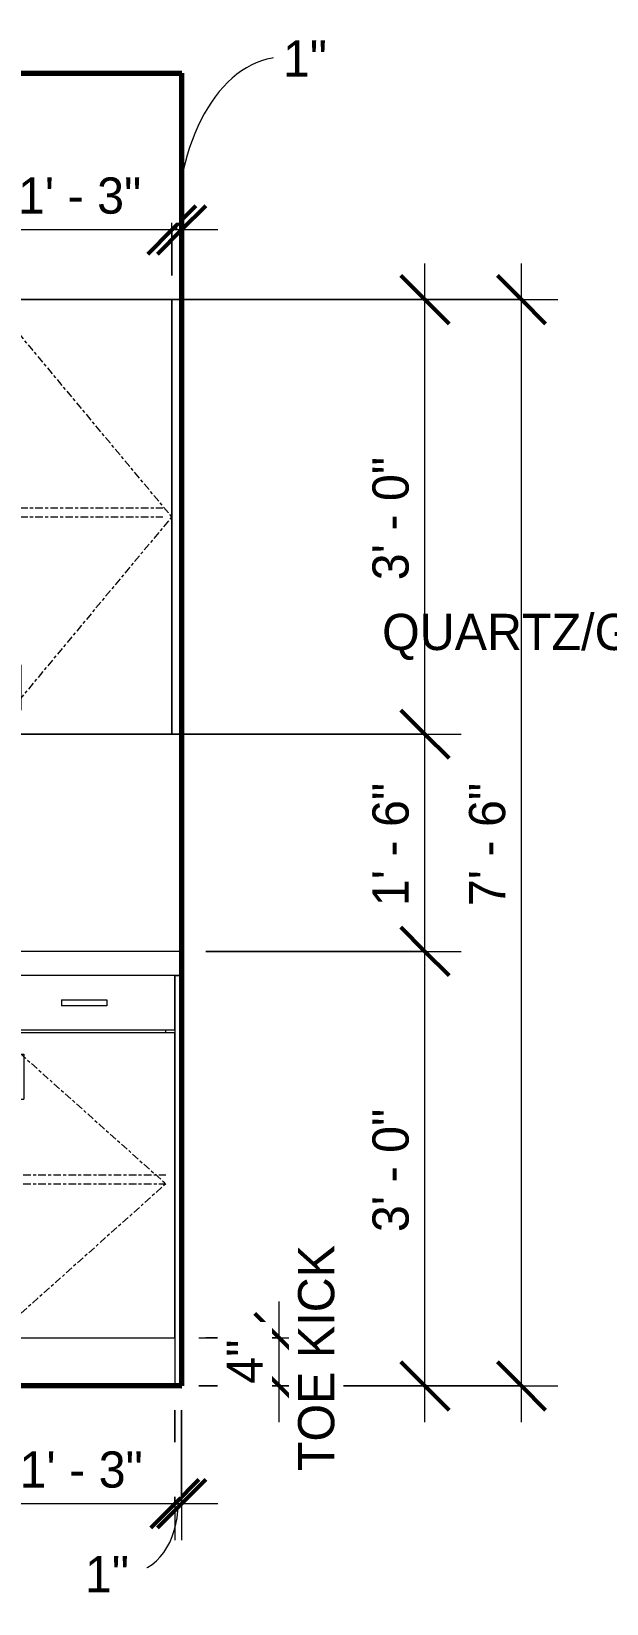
# Model space of a CAD drawing. Header units: inches. Extents: x -3861 to -1440, y -29 to 12117.
# Drawn here: x -3308 to -3260.4, y -18 to 112.2 of the extents above; entities that cross this region are included whole.
import ezdxf

# ---------------------------------------------------------------- set-up
doc = ezdxf.new("R2010")
doc.units = ezdxf.units.IN
doc.header["$MEASUREMENT"] = 0
doc.linetypes.add('Center', pattern=[1.25, 0.25, -0.1875, 0.625, -0.1875])
for name, color, linetype, lineweight in [('0-6', 130, 'Continuous', 5), ('A-ANNO-DIMS', 211, 'Continuous', 9), ('A-ANNO-DIMS-32', 211, 'Continuous', 9), ('A-FLOR-2', 7, 'Continuous', 70), ('A-WALL', 113, 'Continuous', 18), ('A-WALL-1', 7, 'Continuous', 70), ('A-WALL-4', 113, 'Continuous', 9), ('G-ANNO-TEXT', 231, 'Continuous', 9), ('Q-CASE', 31, 'Continuous', 9), ('Q-CASE-2', 31, 'Center', 9)]:
    doc.layers.add(name, color=color, linetype=linetype, lineweight=lineweight)
doc.styles.add('Century Gothic', font='ufonts.com_century-gothic.ttf', dxfattribs={"height": 3})
doc.dimstyles.new('OD_1__HACK', dxfattribs={"dimscale": 12, "dimtxt": 3.132505, "dimasz": 0.333333, "dimexe": 0.25, "dimexo": 0.166667, "dimgap": 0.041667, "dimtad": 1, "dimdec": 0, "dimzin": 3, "dimdsep": 46, "dimlunit": 4, "dimtxsty": 'Century Gothic', "dimblk1": 'OBLIQUE', "dimblk2": 'OBLIQUE', "dimsah": 1, "dimcen": 0.09, "dimdle": 0.25, "dimazin": 0, "dimtfac": 1, "dimtdec": 4, "dimtix": 1, "dimtmove": 1, "dimatfit": 3, "dimfxl": 1, "dimtvp": 1, "dimtfill": 1, "dimfrac": 2, "dimtolj": 1, "dimtzin": 0, "dimarcsym": 2})
doc.dimstyles.new('OD_1__HACK_1', dxfattribs={"dimscale": 12, "dimtxt": 3.132505, "dimasz": 0.333333, "dimexe": 0.25, "dimexo": 0.166667, "dimgap": 0.041667, "dimtad": 1, "dimdec": 0, "dimzin": 3, "dimdsep": 46, "dimlunit": 4, "dimtxsty": 'Century Gothic', "dimblk1": 'OBLIQUE', "dimblk2": 'OBLIQUE', "dimsah": 1, "dimcen": 0.09, "dimdle": 0.25, "dimazin": 0, "dimtfac": 1, "dimtdec": 4, "dimtix": 1, "dimtmove": 0, "dimatfit": 3, "dimfxl": 1, "dimtvp": 1, "dimtfill": 1, "dimfrac": 2, "dimtolj": 1, "dimtzin": 0, "dimarcsym": 2})
doc.dimstyles.new('OD_1__HACK_2', dxfattribs={"dimscale": 12, "dimtxt": 3.132505, "dimasz": 0.333333, "dimexe": 0.25, "dimexo": 0.166667, "dimgap": 0.041667, "dimtad": 1, "dimdec": 0, "dimzin": 3, "dimdsep": 46, "dimlunit": 4, "dimtxsty": 'Century Gothic', "dimblk1": 'OBLIQUE', "dimblk2": 'OBLIQUE', "dimsah": 1, "dimcen": 0.09, "dimdle": 0.25, "dimazin": 0, "dimtfac": 1, "dimtdec": 4, "dimtix": 1, "dimtmove": 0, "dimatfit": 3, "dimfxl": 1, "dimtvp": 1, "dimtfill": 1, "dimfrac": 2, "dimtolj": 1, "dimtzin": 0, "dimarcsym": 2})

# ---------------------------------------------------------------- blocks, each defined once
blk = doc.blocks.new('CTR - 1st Phase - Shell_rvt-2-1ST FLOOR - 1BD D - ADA TYPE B - KITCHEN BACK WALL')
at = {"layer": 'A-FLOR-2'}
for p, q in [((3645.84, 108.75), (3742.96, 108.75)), ((3742.96, 0), (3645.84, 0))]:
    blk.add_line(p, q, dxfattribs=at)
blk = doc.blocks.new('CTR - 1st Phase - Common Walls_rvt-2-1ST FLOOR - 1BD D - ADA TYPE B - KITCHEN BACK WALL')
at = {"layer": 'A-WALL-1'}
for p, q in [((3742.95, 108.76), (3742.95, 0)), ((3742.95, 0), (3742.96, 0))]:
    blk.add_line(p, q, dxfattribs=at)
blk = doc.blocks.new('Single Door 1 Drawer 211 - 211 Base Cabinet Single Door1 Drawer 15_-2709781-1ST FLOOR - 1BD D - ADA TYPE B - KITCHEN BACK WALL')
at = {"layer": 'Q-CASE'}
for p, q in [((3727.39, 34), (3727.39, 29.5)), ((3742.39, 34), (3727.39, 34)), ((3742.39, 29.5), (3742.39, 34)), ((3733.01, 32), (3736.76, 32)), ((3733.01, 32), (3733.01, 31.5)), ((3736.76, 31.5), (3733.01, 31.5)), ((3736.76, 32), (3736.76, 31.5)), ((3727.39, 29.5), (3742.39, 29.5)), ((3727.39, 29.25), (3727.39, 29.5)), ((3727.39, 29.25), (3727.39, 4)), ((3742.39, 29.25), (3727.39, 29.25)), ((3728.14, 29.5), (3728.14, 29.25)), ((3741.64, 29.25), (3741.64, 29.5)), ((3742.39, 4), (3742.39, 29.25)), ((3729.4, 27.5), (3729.89, 27.5)), ((3729.4, 23.75), (3729.4, 27.5)), ((3729.89, 27.5), (3729.89, 23.75)), ((3729.4, 23.75), (3729.89, 23.75)), ((3727.39, 4), (3742.39, 4)), ((3727.39, 4), (3727.39, 0))]:
    blk.add_line(p, q, dxfattribs=at)
at = {"layer": 'Q-CASE-2'}
for p, q in [((3727.39, 29.5), (3741.64, 16.75)), ((3728.14, 17.5), (3741.64, 17.5)), ((3741.64, 16.75), (3727.39, 4)), ((3728.14, 16.75), (3741.64, 16.75))]:
    blk.add_line(p, q, dxfattribs=at)
blk = doc.blocks.new('300 Series Wall Hung Cabinet_301 - 15_-2216209-1ST FLOOR - 1BD D - ADA TYPE B - KITCHEN BACK WALL')
at = {"layer": 'Q-CASE'}
for p, q in [((3727.14, 90), (3727.14, 64.43)), ((3742.14, 90), (3727.14, 90)), ((3742.14, 54), (3742.14, 90)), ((3727.14, 60), (3727.14, 54)), ((3729.14, 59.75), (3729.63, 59.75)), ((3729.14, 56), (3729.14, 59.75)), ((3729.63, 59.75), (3729.63, 56)), ((3729.14, 56), (3729.63, 56)), ((3727.14, 54), (3742.14, 54))]:
    blk.add_line(p, q, dxfattribs=at)
at = {"layer": 'Q-CASE-2'}
for p, q in [((3742.14, 72), (3727.14, 90)), ((3742.14, 72), (3727.14, 54)), ((3727.89, 72.75), (3741.39, 72.75)), ((3727.89, 72), (3741.39, 72))]:
    blk.add_line(p, q, dxfattribs=at)
blk = doc.blocks.new('Cabinet Filler25 - Cabinet Filler-2764697-1ST FLOOR - 1BD D - ADA TYPE B - KITCHEN BACK WALL')
at = {"layer": 'A-WALL'}
for q in [(3742.95, 34), (3742.39, 0)]:
    blk.add_line((3742.39, 34), q, dxfattribs=at)
blk = doc.blocks.new('Cabinet Filler26 - Cabinet Filler-2764714-1ST FLOOR - 1BD D - ADA TYPE B - KITCHEN BACK WALL')
at = {"layer": 'A-WALL'}
for p, q in [((3742.14, 90), (3742.95, 90)), ((3742.14, 90), (3742.14, 54)), ((3742.95, 54), (3742.14, 54))]:
    blk.add_line(p, q, dxfattribs=at)
blk = doc.blocks.new('DIMBLOCK23-1ST FLOOR - 1BD D - ADA TYPE B - KITCHEN BACK WALL')
at = {"layer": 'A-ANNO-DIMS-32'}
for p, q in [((-3296.15, -2), (-3296.15, -12.76)), ((-3296.15, -9.76), (-3296.15, -2)), ((-3295.59, -2), (-3295.59, -12.76)), ((-3295.59, -9.76), (-3295.59, -2)), ((-3292.59, -9.76), (-3296.15, -9.76))]:
    blk.add_line(p, q, dxfattribs=at)
at = {"layer": 'A-ANNO-DIMS-32', "lineweight": 50}
for p, q in [((-3296.15, -9.76), (-3294.15, -7.76)), ((-3295.59, -9.76), (-3293.59, -7.76)), ((-3296.15, -9.76), (-3298.15, -11.76)), ((-3295.59, -9.76), (-3297.59, -11.76))]:
    blk.add_line(p, q, dxfattribs=at)
at = {"layer": 'A-ANNO-DIMS-32'}
blk.add_ellipse((-3299.97, -9.76), major_axis=(0, 5.71), ratio=0.717426, start_param=3.141593, end_param=4.712389, dxfattribs=at)
at = {"layer": 'A-ANNO-DIMS-32', "color": 0, "insert": (-3303.6, -14.09), "char_height": 3, "width": 4.3557, "attachment_point": 1, "line_spacing_factor": 0.984502, "style": 'Century Gothic', "bg_fill": 3, "box_fill_scale": 1.25, "bg_fill_color": 256, "bg_fill_true_color": 13158600, "bg_fill_transparency": 0}
blk.add_mtext('1"', dxfattribs=at)
blk = doc.blocks.new('_Oblique')
at = {"color": 0, "linetype": 'ByBlock', "lineweight": -2}
blk.add_line((-0.5, -0.5), (0.5, 0.5), dxfattribs=at)
blk = doc.blocks.new('DIMBLOCK24-1ST FLOOR - 1BD D - ADA TYPE B - KITCHEN BACK WALL')
at = {"layer": 'A-ANNO-DIMS-32'}
for p, q in [((-3311.4, -2), (-3311.4, -12.76)), ((-3311.4, -9.76), (-3311.4, -2)), ((-3296.15, -2), (-3296.15, -12.76)), ((-3296.15, -9.76), (-3296.15, -2)), ((-3296.15, -9.76), (-3311.4, -9.76))]:
    blk.add_line(p, q, dxfattribs=at)
at = {"layer": 'A-ANNO-DIMS-32', "lineweight": 50}
for p, q in [((-3311.4, -9.76), (-3309.4, -7.76)), ((-3296.15, -9.76), (-3294.15, -7.76)), ((-3311.4, -9.76), (-3313.4, -11.76)), ((-3296.15, -9.76), (-3298.15, -11.76))]:
    blk.add_line(p, q, dxfattribs=at)
at = {"layer": 'A-ANNO-DIMS-32', "color": 0, "insert": (-3309.02, -5.42), "char_height": 3, "width": 12.5897, "attachment_point": 1, "line_spacing_factor": 0.984502, "style": 'Century Gothic', "bg_fill": 3, "box_fill_scale": 1.25, "bg_fill_color": 256, "bg_fill_true_color": 13158600, "bg_fill_transparency": 0}
blk.add_mtext('1\' - 3"', dxfattribs=at)
blk = doc.blocks.new('DIMBLOCK28-1ST FLOOR - 1BD D - ADA TYPE B - KITCHEN BACK WALL')
at = {"layer": 'A-ANNO-DIMS-32', "lineweight": 50}
for p, q in [((-3275.43, 36), (-3277.43, 38)), ((-3275.43, 36), (-3273.43, 34)), ((-3275.43, 0), (-3277.43, 2)), ((-3275.43, 0), (-3273.43, -2))]:
    blk.add_line(p, q, dxfattribs=at)
at = {"layer": 'A-ANNO-DIMS-32'}
for p, q in [((-3293.59, 36), (-3272.43, 36)), ((-3275.43, 36), (-3293.59, 36)), ((-3275.43, -3), (-3275.43, 36)), ((-3293.34, 0), (-3272.43, 0)), ((-3275.43, 0), (-3293.34, 0))]:
    blk.add_line(p, q, dxfattribs=at)
at = {"layer": 'A-ANNO-DIMS-32', "color": 0, "insert": (-3279.78, 12.75), "char_height": 3, "width": 12.5897, "attachment_point": 1, "rotation": 90, "line_spacing_factor": 0.984502, "style": 'Century Gothic', "bg_fill": 3, "box_fill_scale": 1.25, "bg_fill_color": 256, "bg_fill_true_color": 13158600, "bg_fill_transparency": 0}
blk.add_mtext('3\' - 0"', dxfattribs=at)
blk = doc.blocks.new('DIMBLOCK29-1ST FLOOR - 1BD D - ADA TYPE B - KITCHEN BACK WALL')
at = {"layer": 'A-ANNO-DIMS-32', "lineweight": 50}
for p, q in [((-3275.43, 54), (-3277.43, 56)), ((-3275.43, 54), (-3273.43, 52)), ((-3275.43, 36), (-3277.43, 38)), ((-3275.43, 36), (-3273.43, 34))]:
    blk.add_line(p, q, dxfattribs=at)
at = {"layer": 'A-ANNO-DIMS-32'}
for p, q in [((-3311.16, 54), (-3272.43, 54)), ((-3275.43, 54), (-3311.16, 54)), ((-3275.43, 36), (-3275.43, 54)), ((-3293.59, 36), (-3272.43, 36)), ((-3275.43, 36), (-3293.59, 36))]:
    blk.add_line(p, q, dxfattribs=at)
at = {"layer": 'A-ANNO-DIMS-32', "color": 0, "insert": (-3279.78, 39.75), "char_height": 3, "width": 12.5897, "attachment_point": 1, "rotation": 90, "line_spacing_factor": 0.984502, "style": 'Century Gothic', "bg_fill": 3, "box_fill_scale": 1.25, "bg_fill_color": 256, "bg_fill_true_color": 13158600, "bg_fill_transparency": 0}
blk.add_mtext('1\' - 6"', dxfattribs=at)
blk = doc.blocks.new('DIMBLOCK30-1ST FLOOR - 1BD D - ADA TYPE B - KITCHEN BACK WALL')
at = {"layer": 'A-ANNO-DIMS-32'}
for p, q in [((-3275.43, 54), (-3275.43, 93)), ((-3354.4, 90), (-3272.43, 90)), ((-3275.43, 90), (-3354.4, 90)), ((-3311.16, 54), (-3272.43, 54)), ((-3275.43, 54), (-3311.16, 54))]:
    blk.add_line(p, q, dxfattribs=at)
at = {"layer": 'A-ANNO-DIMS-32', "lineweight": 50}
for p, q in [((-3275.43, 90), (-3277.43, 92)), ((-3275.43, 90), (-3273.43, 88)), ((-3275.43, 54), (-3277.43, 56)), ((-3275.43, 54), (-3273.43, 52))]:
    blk.add_line(p, q, dxfattribs=at)
at = {"layer": 'A-ANNO-DIMS-32', "color": 0, "insert": (-3279.78, 66.75), "char_height": 3, "width": 12.5897, "attachment_point": 1, "rotation": 90, "line_spacing_factor": 0.984502, "style": 'Century Gothic', "bg_fill": 3, "box_fill_scale": 1.25, "bg_fill_color": 256, "bg_fill_true_color": 13158600, "bg_fill_transparency": 0}
blk.add_mtext('3\' - 0"', dxfattribs=at)
blk = doc.blocks.new('DIMBLOCK31-1ST FLOOR - 1BD D - ADA TYPE B - KITCHEN BACK WALL')
at = {"layer": 'A-ANNO-DIMS-32'}
for p, q in [((-3296.4, 92), (-3296.4, 98.77)), ((-3295.59, 92), (-3295.59, 98.77)), ((-3292.59, 95.77), (-3296.4, 95.77)), ((-3296.4, 95.77), (-3296.4, 92)), ((-3295.59, 95.77), (-3295.59, 92))]:
    blk.add_line(p, q, dxfattribs=at)
at = {"layer": 'A-ANNO-DIMS-32', "lineweight": 50}
for p, q in [((-3296.4, 95.77), (-3294.4, 97.77)), ((-3295.59, 95.77), (-3293.59, 97.77)), ((-3296.4, 95.77), (-3298.4, 93.77)), ((-3295.59, 95.77), (-3297.59, 93.77))]:
    blk.add_line(p, q, dxfattribs=at)
at = {"layer": 'A-ANNO-DIMS-32'}
blk.add_ellipse((-3287.2, 95.77), major_axis=(0, 14.31), ratio=0.614902, start_param=0, end_param=1.570796, dxfattribs=at)
at = {"layer": 'A-ANNO-DIMS-32', "color": 0, "insert": (-3287.2, 111.47), "char_height": 3, "width": 4.3557, "attachment_point": 1, "line_spacing_factor": 0.984502, "style": 'Century Gothic', "bg_fill": 3, "box_fill_scale": 1.25, "bg_fill_color": 256, "bg_fill_true_color": 13158600, "bg_fill_transparency": 0}
blk.add_mtext('1"', dxfattribs=at)
blk = doc.blocks.new('DIMBLOCK32-1ST FLOOR - 1BD D - ADA TYPE B - KITCHEN BACK WALL')
at = {"layer": 'A-ANNO-DIMS-32'}
for p, q in [((-3311.4, 92), (-3311.4, 98.77)), ((-3296.4, 92), (-3296.4, 98.77)), ((-3296.4, 95.77), (-3311.4, 95.77)), ((-3311.4, 95.77), (-3311.4, 92)), ((-3296.4, 95.77), (-3296.4, 92))]:
    blk.add_line(p, q, dxfattribs=at)
at = {"layer": 'A-ANNO-DIMS-32', "lineweight": 50}
for p, q in [((-3311.4, 95.77), (-3309.4, 97.77)), ((-3296.4, 95.77), (-3294.4, 97.77)), ((-3311.4, 95.77), (-3313.4, 93.77)), ((-3296.4, 95.77), (-3298.4, 93.77))]:
    blk.add_line(p, q, dxfattribs=at)
at = {"layer": 'A-ANNO-DIMS-32', "color": 0, "insert": (-3309.15, 100.12), "char_height": 3, "width": 12.5897, "attachment_point": 1, "line_spacing_factor": 0.984502, "style": 'Century Gothic', "bg_fill": 3, "box_fill_scale": 1.25, "bg_fill_color": 256, "bg_fill_true_color": 13158600, "bg_fill_transparency": 0}
blk.add_mtext('1\' - 3"', dxfattribs=at)
blk = doc.blocks.new('DIMBLOCK36-1ST FLOOR - 1BD D - ADA TYPE B - KITCHEN BACK WALL')
at = {"layer": 'A-ANNO-DIMS-32'}
for p, q in [((-3267.43, -3), (-3267.43, 93)), ((-3294.4, 90), (-3264.43, 90)), ((-3267.43, 90), (-3293.59, 90)), ((-3293.34, 0), (-3264.43, 0)), ((-3267.43, 0), (-3293.34, 0))]:
    blk.add_line(p, q, dxfattribs=at)
at = {"layer": 'A-ANNO-DIMS-32', "lineweight": 50}
for p, q in [((-3267.43, 90), (-3269.43, 92)), ((-3267.43, 90), (-3265.43, 88)), ((-3267.43, 0), (-3269.43, 2)), ((-3267.43, 0), (-3265.43, -2))]:
    blk.add_line(p, q, dxfattribs=at)
at = {"layer": 'A-ANNO-DIMS-32', "color": 0, "insert": (-3271.78, 39.75), "char_height": 3, "width": 12.5897, "attachment_point": 1, "rotation": 90, "line_spacing_factor": 0.984502, "style": 'Century Gothic', "bg_fill": 3, "box_fill_scale": 1.25, "bg_fill_color": 256, "bg_fill_true_color": 13158600, "bg_fill_transparency": 0}
blk.add_mtext('7\' - 6"', dxfattribs=at)
blk = doc.blocks.new('DIMBLOCK37-1ST FLOOR - 1BD D - ADA TYPE B - KITCHEN BACK WALL')
at = {"layer": 'A-ANNO-DIMS-32'}
for p, q in [((-3287.52, -3), (-3287.52, 7)), ((-3294.15, 4), (-3284.52, 4)), ((-3287.52, 4), (-3293.59, 4)), ((-3294.15, 0), (-3284.52, 0)), ((-3287.52, 0), (-3294.15, 0))]:
    blk.add_line(p, q, dxfattribs=at)
at = {"layer": 'A-ANNO-DIMS-32', "lineweight": 50}
for p, q in [((-3287.52, 4), (-3289.52, 6)), ((-3287.52, 4), (-3285.52, 2)), ((-3287.52, 0), (-3289.52, 2)), ((-3287.52, 0), (-3285.52, -2))]:
    blk.add_line(p, q, dxfattribs=at)
at = {"layer": 'A-ANNO-DIMS-32', "color": 0, "char_height": 3, "attachment_point": 1, "rotation": 90, "line_spacing_factor": 0.984502, "style": 'Century Gothic', "bg_fill": 3, "box_fill_scale": 1.25, "bg_fill_color": 256, "bg_fill_true_color": 13158600, "bg_fill_transparency": 0}
for s, insert, width in [('TOE KICK', (-3285.94, -7.05), 21.7187), ('4"', (-3291.86, 0.19), 4.3557)]:
    blk.add_mtext(s, dxfattribs=dict(at, insert=insert, width=width))

msp = doc.modelspace()

# ---------------------------------------------------------------- linework, layer by layer
at = {"layer": 'A-WALL-4'}
for p, q in [((-3295.59, 36), (-3311.4, 36)), ((-3295.59, 34), (-3311.4, 34))]:
    msp.add_line(p, q, dxfattribs=at)

# ---------------------------------------------------------------- block references
at = {"layer": '0-6'}
for name in ['CTR - 1st Phase - Shell_rvt-2-1ST FLOOR - 1BD D - ADA TYPE B - KITCHEN BACK WALL', 'CTR - 1st Phase - Common Walls_rvt-2-1ST FLOOR - 1BD D - ADA TYPE B - KITCHEN BACK WALL']:
    msp.add_blockref(name, (-7038.54, 0), dxfattribs=at)
at = {"layer": 'A-WALL'}
for name in ['Cabinet Filler26 - Cabinet Filler-2764714-1ST FLOOR - 1BD D - ADA TYPE B - KITCHEN BACK WALL', 'Cabinet Filler25 - Cabinet Filler-2764697-1ST FLOOR - 1BD D - ADA TYPE B - KITCHEN BACK WALL']:
    msp.add_blockref(name, (-7038.54, 0), dxfattribs=at)
at = {"layer": 'Q-CASE'}
for name in ['300 Series Wall Hung Cabinet_301 - 15_-2216209-1ST FLOOR - 1BD D - ADA TYPE B - KITCHEN BACK WALL', 'Single Door 1 Drawer 211 - 211 Base Cabinet Single Door1 Drawer 15_-2709781-1ST FLOOR - 1BD D - ADA TYPE B - KITCHEN BACK WALL']:
    msp.add_blockref(name, (-7038.54, 0), dxfattribs=at)

# ---------------------------------------------------------------- next in the draw order: dimensions: what is measured, and where the dimension line sits
at = {"layer": 'A-ANNO-DIMS'}
dim = msp.add_linear_dim(base=(-3296.15, -9.76), p1=(-3295.59, 0), p2=(-3296.15, 0), dimstyle='OD_1__HACK', override={"dimpost": '<>', "dimfxl": 0.559055}, dxfattribs=at)
dim.commit()
dim.dimension.update_dxf_attribs({"geometry": 'DIMBLOCK23-1ST FLOOR - 1BD D - ADA TYPE B - KITCHEN BACK WALL', "text_midpoint": (-3301.42, -16.09), "dimtype": 160})

# ---------------------------------------------------------------- next in the draw order: dimensions: what is measured, and where the dimension line sits
dim = msp.add_linear_dim(base=(-3311.4, -9.76), p1=(-3296.15, 0), p2=(-3311.4, 0), dimstyle='OD_1__HACK_1', override={"dimpost": '<>', "dimfxl": 15.25}, dxfattribs=at)
dim.commit()
dim.dimension.update_dxf_attribs({"geometry": 'DIMBLOCK24-1ST FLOOR - 1BD D - ADA TYPE B - KITCHEN BACK WALL', "text_midpoint": (-3303.78, -7.69)})

# ---------------------------------------------------------------- next in the draw order: dimensions: what is measured, and where the dimension line sits
dim = msp.add_linear_dim(base=(-3275.43, 36), p1=(-3295.34, 0), p2=(-3295.59, 36), angle=90, dimstyle='OD_1__HACK_1', override={"dimpost": '<>', "dimfxl": 36.000868}, dxfattribs=at)
dim.commit()
dim.dimension.update_dxf_attribs({"geometry": 'DIMBLOCK28-1ST FLOOR - 1BD D - ADA TYPE B - KITCHEN BACK WALL', "text_midpoint": (-3277.51, 18)})

# ---------------------------------------------------------------- next in the draw order: dimensions: what is measured, and where the dimension line sits
dim = msp.add_linear_dim(base=(-3275.43, 54), p1=(-3295.59, 36), p2=(-3313.16, 54), angle=90, dimstyle='OD_1__HACK_1', override={"dimpost": '<>', "dimfxl": 25.148323}, dxfattribs=at)
dim.commit()
dim.dimension.update_dxf_attribs({"geometry": 'DIMBLOCK29-1ST FLOOR - 1BD D - ADA TYPE B - KITCHEN BACK WALL', "text_midpoint": (-3277.51, 45)})

# ---------------------------------------------------------------- next in the draw order: dimensions: what is measured, and where the dimension line sits
dim = msp.add_linear_dim(base=(-3275.43, 90), p1=(-3313.16, 54), p2=(-3356.4, 90), angle=90, dimstyle='OD_1__HACK_1', override={"dimpost": '<>', "dimfxl": 56.269642}, dxfattribs=at)
dim.commit()
dim.dimension.update_dxf_attribs({"geometry": 'DIMBLOCK30-1ST FLOOR - 1BD D - ADA TYPE B - KITCHEN BACK WALL', "text_midpoint": (-3277.51, 72)})

# ---------------------------------------------------------------- next in the draw order: dimensions: what is measured, and where the dimension line sits
dim = msp.add_linear_dim(base=(-3296.4, 95.77), p1=(-3295.59, 90), p2=(-3296.4, 90), dimstyle='OD_1__HACK', override={"dimpost": '<>', "dimfxl": 0.809055}, dxfattribs=at)
dim.commit()
dim.dimension.update_dxf_attribs({"geometry": 'DIMBLOCK31-1ST FLOOR - 1BD D - ADA TYPE B - KITCHEN BACK WALL', "text_midpoint": (-3285.02, 109.47), "dimtype": 160})

# ---------------------------------------------------------------- next in the draw order: dimensions: what is measured, and where the dimension line sits
dim = msp.add_linear_dim(base=(-3311.4, 95.77), p1=(-3296.4, 90), p2=(-3311.4, 90), dimstyle='OD_1__HACK_1', override={"dimpost": '<>', "dimfxl": 15}, dxfattribs=at)
dim.commit()
dim.dimension.update_dxf_attribs({"geometry": 'DIMBLOCK32-1ST FLOOR - 1BD D - ADA TYPE B - KITCHEN BACK WALL', "text_midpoint": (-3303.9, 97.85)})

# ---------------------------------------------------------------- next in the draw order: dimensions: what is measured, and where the dimension line sits
dim = msp.add_linear_dim(base=(-3267.43, 90), p1=(-3295.34, 0), p2=(-3296.4, 90), angle=90, dimstyle='OD_1__HACK_2', override={"dimpost": '<>', "dimfxl": 90.006231}, dxfattribs=at)
dim.commit()
dim.dimension.update_dxf_attribs({"geometry": 'DIMBLOCK36-1ST FLOOR - 1BD D - ADA TYPE B - KITCHEN BACK WALL', "text_midpoint": (-3269.51, 45)})

# ---------------------------------------------------------------- next in the draw order: texts
at = {"layer": 'G-ANNO-TEXT', "insert": (-3278.98, 63.97), "char_height": 3, "width": 78.376, "attachment_point": 1, "style": 'Century Gothic'}
msp.add_mtext('QUARTZ/GRANITE COUNTERTOP', dxfattribs=at)

# ---------------------------------------------------------------- next in the draw order: dimensions: what is measured, and where the dimension line sits
at = {"layer": 'A-ANNO-DIMS'}
dim = msp.add_linear_dim(base=(-3287.52, 4), p1=(-3296.15, 0), p2=(-3296.15, 4), angle=90, text='<>\\XTOE KICK', dimstyle='OD_1__HACK_2', override={"dimpost": '<>', "dimfxl": 4}, dxfattribs=at)
dim.commit()
dim.dimension.update_dxf_attribs({"geometry": 'DIMBLOCK37-1ST FLOOR - 1BD D - ADA TYPE B - KITCHEN BACK WALL', "text_midpoint": (-3287.52, 2)})

doc.saveas('drawing.dxf')
